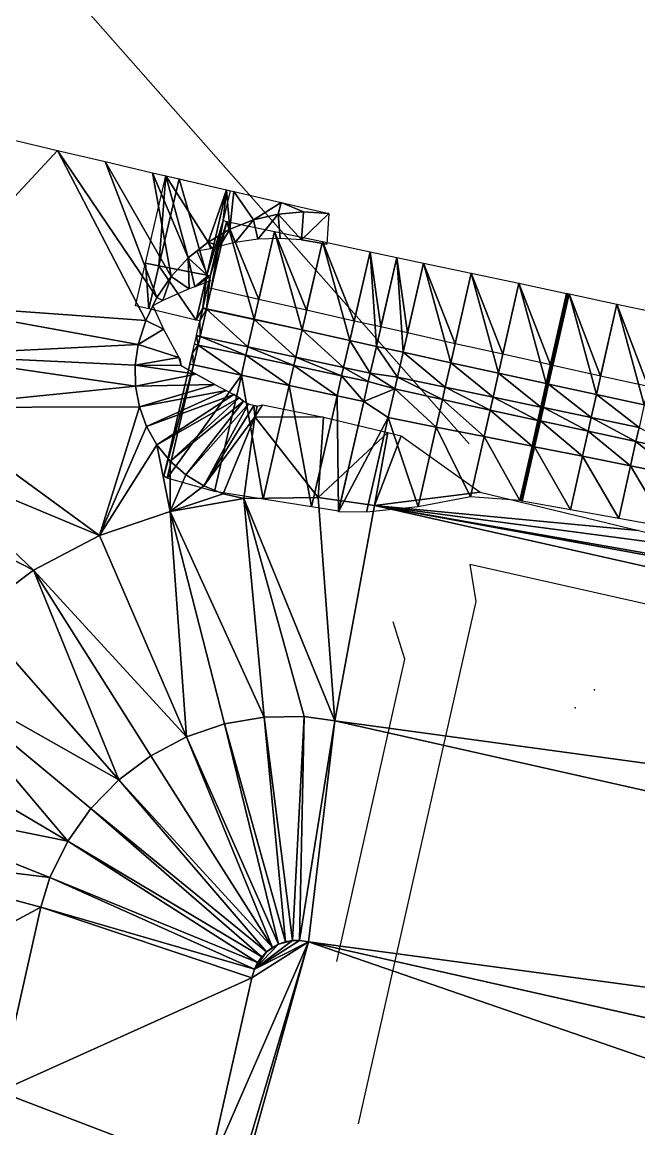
# Model space of a CAD drawing. Header units: metres. Extents: x 1882598 to 1885460, y 3171405 to 3171756.
# Drawn here: x 1884202.01 to 1884214.71, y 3171557.27 to 3171580.07 of the extents above; entities that cross this region are included whole.
import ezdxf

# ---------------------------------------------------------------- set-up
doc = ezdxf.new("R2010")
doc.units = ezdxf.units.M
doc.header["$MEASUREMENT"] = 0
for name, color, linetype, true_color in [('Ass - 07_EP BASS indA - Polyligne fil d_eau', 140, 'Continuous', 0x00bfff), ('TER07_Bassin IA Décaissé - Triangles surfaces projet', 7, 'Continuous', 0x848484), ('Triangles surfaces projet', 7, 'Continuous', 0x848484)]:
    doc.layers.add(name, color=color, linetype=linetype, true_color=true_color)
doc.layers.add('Ass - 29_EP IndA - Polyligne fil d_eau', color=5, linetype='Continuous')

msp = doc.modelspace()

# ---------------------------------------------------------------- linework, layer by layer
for p in [(1884213.797, 3171566.314, 150.413), (1884213.395, 3171565.945, 150.668)]:
    msp.add_point(p)
at = {"layer": 'Ass - 07_EP BASS indA - Polyligne fil d_eau'}
for points in [[(1884258.062, 3171558.362, 149.327), (1884211.232, 3171568.899, 149.09), (1884211.353, 3171568.138, 149.104), (1884208.931, 3171557.375, 149.3)], [(1884208.49, 3171560.722, 148.62), (1884209.891, 3171566.946, 148.588), (1884209.652, 3171567.717, 148.584)]]:
    msp.add_polyline3d(points, dxfattribs=at)
at = {"layer": 'Ass - 29_EP IndA - Polyligne fil d_eau'}
msp.add_polyline3d([(1884211.215, 3171571.384, 148.45), (1884195.152, 3171589.59, 148.321), (1884164.893, 3171597.401, 148.172), (1884148.089, 3171601.948, 148.085), (1884128.085, 3171610.57, 147.976)], dxfattribs=at)
at = {"layer": 'TER07_Bassin IA Décaissé - Triangles surfaces projet', "color": 252, "linetype": 'Continuous', "lineweight": 30, "true_color": 0x848484}
for points in [[(1884201.764, 3171577.656, 150.431), (1884202.741, 3171577.426, 150.432), (1884199.801, 3171574.265, 150.637), (1884201.764, 3171577.656, 150.431)], [(1884202.741, 3171577.426, 150.432), (1884204.556, 3171573.926, 150.695), (1884199.801, 3171574.265, 150.637), (1884202.741, 3171577.426, 150.432)], [(1884204.783, 3171574.396, 150.667), (1884202.741, 3171577.426, 150.432), (1884203.719, 3171577.196, 150.433), (1884204.783, 3171574.396, 150.667)], [(1884204.783, 3171574.396, 150.667), (1884204.556, 3171573.926, 150.695), (1884202.741, 3171577.426, 150.432), (1884204.783, 3171574.396, 150.667)], [(1884203.719, 3171577.196, 150.433), (1884205.078, 3171574.828, 150.638), (1884204.783, 3171574.396, 150.667), (1884203.719, 3171577.196, 150.433)], [(1884204.696, 3171576.967, 150.434), (1884205.078, 3171574.828, 150.638), (1884203.719, 3171577.196, 150.433), (1884204.696, 3171576.967, 150.434)], [(1884204.969, 3171576.904, 150.434), (1884205.432, 3171575.211, 150.61), (1884204.696, 3171576.967, 150.434), (1884204.969, 3171576.904, 150.434)], [(1884205.078, 3171574.828, 150.638), (1884204.696, 3171576.967, 150.434), (1884205.432, 3171575.211, 150.61), (1884205.078, 3171574.828, 150.638)], [(1884205.84, 3171575.538, 150.581), (1884204.969, 3171576.904, 150.434), (1884206.219, 3171576.613, 150.436), (1884205.84, 3171575.538, 150.581)], [(1884205.84, 3171575.538, 150.581), (1884205.432, 3171575.211, 150.61), (1884204.969, 3171576.904, 150.434), (1884205.84, 3171575.538, 150.581)], [(1884206.219, 3171576.613, 150.436), (1884206.291, 3171575.801, 150.553), (1884205.84, 3171575.538, 150.581), (1884206.219, 3171576.613, 150.436)], [(1884206.291, 3171575.801, 150.553), (1884206.219, 3171576.613, 150.436), (1884206.369, 3171576.578, 150.436), (1884206.291, 3171575.801, 150.553)], [(1884206.369, 3171576.578, 150.436), (1884206.776, 3171575.995, 150.524), (1884206.291, 3171575.801, 150.553), (1884206.369, 3171576.578, 150.436)], [(1884206.776, 3171575.995, 150.524), (1884206.369, 3171576.578, 150.436), (1884207.347, 3171576.351, 150.437), (1884206.776, 3171575.995, 150.524)], [(1884206.776, 3171575.995, 150.524), (1884207.347, 3171576.351, 150.437), (1884207.284, 3171576.115, 150.496), (1884206.776, 3171575.995, 150.524)], [(1884207.805, 3171576.159, 150.467), (1884207.284, 3171576.115, 150.496), (1884207.347, 3171576.351, 150.437), (1884207.805, 3171576.159, 150.467)], [(1884208.326, 3171576.126, 150.439), (1884207.805, 3171576.159, 150.467), (1884207.347, 3171576.351, 150.437), (1884208.326, 3171576.126, 150.439)], [(1884206.867, 3171575.595, 150.798), (1884206.776, 3171575.995, 150.524), (1884207.284, 3171576.115, 150.496), (1884206.867, 3171575.595, 150.798)], [(1884206.867, 3171575.595, 150.798), (1884207.284, 3171576.115, 150.496), (1884207.323, 3171575.612, 150.832), (1884206.867, 3171575.595, 150.798)], [(1884207.284, 3171576.115, 150.496), (1884207.805, 3171576.159, 150.467), (1884207.763, 3171575.583, 150.852), (1884207.284, 3171576.115, 150.496)], [(1884207.763, 3171575.583, 150.852), (1884207.323, 3171575.612, 150.832), (1884207.284, 3171576.115, 150.496), (1884207.763, 3171575.583, 150.852)], [(1884208.326, 3171576.126, 150.439), (1884207.763, 3171575.583, 150.852), (1884207.805, 3171576.159, 150.467), (1884208.326, 3171576.126, 150.439)], [(1884207.763, 3171575.583, 150.852), (1884208.326, 3171576.126, 150.439), (1884208.285, 3171575.495, 150.86), (1884207.763, 3171575.583, 150.852)], [(1884206.776, 3171575.995, 150.524), (1884206.397, 3171575.529, 150.747), (1884206.291, 3171575.801, 150.553), (1884206.776, 3171575.995, 150.524)], [(1884206.397, 3171575.529, 150.747), (1884206.776, 3171575.995, 150.524), (1884206.867, 3171575.595, 150.798), (1884206.397, 3171575.529, 150.747)], [(1884205.84, 3171575.538, 150.581), (1884206.291, 3171575.801, 150.553), (1884206.085, 3171575.452, 150.704), (1884205.84, 3171575.538, 150.581)], [(1884206.085, 3171575.452, 150.704), (1884206.291, 3171575.801, 150.553), (1884206.397, 3171575.529, 150.747), (1884206.085, 3171575.452, 150.704)], [(1884205.432, 3171575.211, 150.61), (1884205.84, 3171575.538, 150.581), (1884205.611, 3171575.354, 150.597), (1884205.432, 3171575.211, 150.61)], [(1884205.611, 3171575.354, 150.597), (1884205.84, 3171575.538, 150.581), (1884205.896, 3171575.399, 150.679), (1884205.611, 3171575.354, 150.597)], [(1884205.896, 3171575.399, 150.679), (1884205.84, 3171575.538, 150.581), (1884205.915, 3171575.406, 150.682), (1884205.896, 3171575.399, 150.679)], [(1884206.085, 3171575.452, 150.704), (1884205.915, 3171575.406, 150.682), (1884205.84, 3171575.538, 150.581), (1884206.085, 3171575.452, 150.704)], [(1884207.763, 3171575.583, 150.852), (1884207.763, 3171575.583, 150.852), (1884208.285, 3171575.495, 150.86), (1884207.763, 3171575.583, 150.852)], [(1884205.078, 3171574.828, 150.638), (1884205.432, 3171575.211, 150.61), (1884205.453, 3171574.576, 150.337), (1884205.078, 3171574.828, 150.638)], [(1884205.611, 3171575.354, 150.597), (1884205.834, 3171574.845, 150.247), (1884205.432, 3171575.211, 150.61), (1884205.611, 3171575.354, 150.597)], [(1884205.569, 3171574.617, 150.293), (1884205.432, 3171575.211, 150.61), (1884205.834, 3171574.845, 150.247), (1884205.569, 3171574.617, 150.293)], [(1884205.453, 3171574.576, 150.337), (1884205.432, 3171575.211, 150.61), (1884205.569, 3171574.617, 150.293), (1884205.453, 3171574.576, 150.337)], [(1884205.078, 3171574.828, 150.638), (1884204.909, 3171574.337, 150.574), (1884204.783, 3171574.396, 150.667), (1884205.078, 3171574.828, 150.638)], [(1884204.909, 3171574.337, 150.574), (1884205.078, 3171574.828, 150.638), (1884205.453, 3171574.576, 150.337), (1884204.909, 3171574.337, 150.574)], [(1884205.569, 3171574.617, 150.293), (1884205.834, 3171574.845, 150.247), (1884205.849, 3171574.815, 150.227), (1884205.569, 3171574.617, 150.293)], [(1884205.887, 3171574.738, 150.175), (1884205.569, 3171574.617, 150.293), (1884205.849, 3171574.815, 150.227), (1884205.887, 3171574.738, 150.175)], [(1884204.556, 3171573.926, 150.695), (1884204.783, 3171574.396, 150.667), (1884204.702, 3171574.227, 150.677), (1884204.556, 3171573.926, 150.695)], [(1884204.702, 3171574.227, 150.677), (1884204.783, 3171574.396, 150.667), (1884204.909, 3171574.337, 150.574), (1884204.702, 3171574.227, 150.677)], [(1884204.4, 3171573.428, 150.724), (1884199.801, 3171574.265, 150.637), (1884204.556, 3171573.926, 150.695), (1884204.4, 3171573.428, 150.724)], [(1884199.979, 3171573.206, 150.697), (1884199.801, 3171574.265, 150.637), (1884204.4, 3171573.428, 150.724), (1884199.979, 3171573.206, 150.697)], [(1884204.702, 3171574.227, 150.677), (1884204.922, 3171573.746, 150.967), (1884204.556, 3171573.926, 150.695), (1884204.702, 3171574.227, 150.677)], [(1884204.4, 3171573.428, 150.724), (1884204.556, 3171573.926, 150.695), (1884204.922, 3171573.746, 150.967), (1884204.4, 3171573.428, 150.724)], [(1884204.922, 3171573.746, 150.967), (1884205.241, 3171573.162, 151.312), (1884204.4, 3171573.428, 150.724), (1884204.922, 3171573.746, 150.967)], [(1884199.979, 3171573.206, 150.697), (1884204.4, 3171573.428, 150.724), (1884204.337, 3171573, 150.747), (1884199.979, 3171573.206, 150.697)], [(1884204.337, 3171573, 150.747), (1884204.4, 3171573.428, 150.724), (1884205.241, 3171573.162, 151.312), (1884204.337, 3171573, 150.747)], [(1884204.346, 3171572.568, 150.771), (1884199.979, 3171573.206, 150.697), (1884204.337, 3171573, 150.747), (1884204.346, 3171572.568, 150.771)], [(1884199.992, 3171572.131, 150.758), (1884199.979, 3171573.206, 150.697), (1884204.346, 3171572.568, 150.771), (1884199.992, 3171572.131, 150.758)], [(1884205.289, 3171572.996, 151.368), (1884204.337, 3171573, 150.747), (1884205.241, 3171573.162, 151.312), (1884205.289, 3171572.996, 151.368)], [(1884205.289, 3171572.996, 151.368), (1884205.241, 3171573.162, 151.312), (1884205.257, 3171573.138, 151.325), (1884205.289, 3171572.996, 151.368)], [(1884205.598, 3171572.817, 151.596), (1884204.337, 3171573, 150.747), (1884205.289, 3171572.996, 151.368), (1884205.598, 3171572.817, 151.596)], [(1884204.337, 3171573, 150.747), (1884205.598, 3171572.817, 151.596), (1884204.346, 3171572.568, 150.771), (1884204.337, 3171573, 150.747)], [(1884205.981, 3171572.603, 151.861), (1884204.346, 3171572.568, 150.771), (1884205.598, 3171572.817, 151.596), (1884205.981, 3171572.603, 151.861)], [(1884205.981, 3171572.603, 151.861), (1884205.598, 3171572.817, 151.596), (1884205.598, 3171572.817, 151.596), (1884205.981, 3171572.603, 151.861)], [(1884199.992, 3171572.131, 150.758), (1884204.346, 3171572.568, 150.771), (1884204.426, 3171572.144, 150.794), (1884199.992, 3171572.131, 150.758)], [(1884204.346, 3171572.568, 150.771), (1884205.981, 3171572.603, 151.861), (1884204.426, 3171572.144, 150.794), (1884204.346, 3171572.568, 150.771)], [(1884206.21, 3171572.482, 152.005), (1884204.426, 3171572.144, 150.794), (1884205.981, 3171572.603, 151.861), (1884206.21, 3171572.482, 152.005)], [(1884204.426, 3171572.144, 150.794), (1884206.21, 3171572.482, 152.005), (1884204.575, 3171571.738, 150.818), (1884204.426, 3171572.144, 150.794)], [(1884206.21, 3171572.482, 152.005), (1884206.372, 3171572.401, 152.095), (1884204.575, 3171571.738, 150.818), (1884206.21, 3171572.482, 152.005)], [(1884204.788, 3171571.363, 150.841), (1884204.575, 3171571.738, 150.818), (1884206.372, 3171572.401, 152.095), (1884204.788, 3171571.363, 150.841)], [(1884206.477, 3171572.327, 152.137), (1884204.788, 3171571.363, 150.841), (1884206.372, 3171572.401, 152.095), (1884206.477, 3171572.327, 152.137)], [(1884204.788, 3171571.363, 150.841), (1884206.477, 3171572.327, 152.137), (1884205.061, 3171571.028, 150.865), (1884204.788, 3171571.363, 150.841)], [(1884206.477, 3171572.327, 152.137), (1884206.57, 3171572.259, 152.163), (1884205.061, 3171571.028, 150.865), (1884206.477, 3171572.327, 152.137)], [(1884205.385, 3171570.743, 150.888), (1884205.061, 3171571.028, 150.865), (1884206.57, 3171572.259, 152.163), (1884205.385, 3171570.743, 150.888)], [(1884206.671, 3171572.208, 152.188), (1884205.385, 3171570.743, 150.888), (1884206.57, 3171572.259, 152.163), (1884206.671, 3171572.208, 152.188)], [(1884206.477, 3171572.327, 152.137), (1884206.372, 3171572.401, 152.095), (1884206.433, 3171572.372, 152.124), (1884206.477, 3171572.327, 152.137)], [(1884206.57, 3171572.259, 152.163), (1884206.57, 3171572.259, 152.163), (1884206.477, 3171572.327, 152.137), (1884206.57, 3171572.259, 152.163)], [(1884203.605, 3171569.497, 150.959), (1884199.839, 3171571.068, 150.817), (1884199.992, 3171572.131, 150.758), (1884203.605, 3171569.497, 150.959)], [(1884199.992, 3171572.131, 150.758), (1884204.426, 3171572.144, 150.794), (1884203.605, 3171569.497, 150.959), (1884199.992, 3171572.131, 150.758)], [(1884204.426, 3171572.144, 150.794), (1884204.575, 3171571.738, 150.818), (1884203.605, 3171569.497, 150.959), (1884204.426, 3171572.144, 150.794)], [(1884205.385, 3171570.743, 150.888), (1884206.671, 3171572.208, 152.188), (1884205.752, 3171570.515, 150.912), (1884205.385, 3171570.743, 150.888)], [(1884206.779, 3171572.172, 152.212), (1884205.752, 3171570.515, 150.912), (1884206.671, 3171572.208, 152.188), (1884206.779, 3171572.172, 152.212)], [(1884205.752, 3171570.515, 150.912), (1884206.779, 3171572.172, 152.212), (1884206.802, 3171571.939, 152.08), (1884205.752, 3171570.515, 150.912)], [(1884206.852, 3171572.159, 152.226), (1884206.802, 3171571.939, 152.08), (1884206.779, 3171572.172, 152.212), (1884206.852, 3171572.159, 152.226)], [(1884206.852, 3171572.159, 152.226), (1884206.779, 3171572.172, 152.212), (1884206.779, 3171572.172, 152.212), (1884206.852, 3171572.159, 152.226)], [(1884208.215, 3171571.929, 152.06), (1884206.802, 3171571.939, 152.08), (1884206.959, 3171572.183, 152.241), (1884208.215, 3171571.929, 152.06)], [(1884206.959, 3171572.183, 152.241), (1884206.802, 3171571.939, 152.08), (1884206.852, 3171572.159, 152.226), (1884206.959, 3171572.183, 152.241)], [(1884205.752, 3171570.515, 150.912), (1884206.802, 3171571.939, 152.08), (1884206.152, 3171570.35, 150.935), (1884205.752, 3171570.515, 150.912)], [(1884206.573, 3171570.254, 150.959), (1884206.152, 3171570.35, 150.935), (1884206.802, 3171571.939, 152.08), (1884206.573, 3171570.254, 150.959)], [(1884208.109, 3171570.276, 150.959), (1884206.573, 3171570.254, 150.959), (1884206.802, 3171571.939, 152.08), (1884208.109, 3171570.276, 150.959)], [(1884208.215, 3171571.929, 152.06), (1884208.109, 3171570.276, 150.959), (1884206.802, 3171571.939, 152.08), (1884208.215, 3171571.929, 152.06)], [(1884208.215, 3171571.929, 152.06), (1884206.802, 3171571.939, 152.08), (1884206.802, 3171571.939, 152.08), (1884208.215, 3171571.929, 152.06)], [(1884208.215, 3171571.929, 152.06), (1884208.215, 3171571.929, 152.06), (1884208.109, 3171570.276, 150.959), (1884208.215, 3171571.929, 152.06)], [(1884209.544, 3171571.613, 151.977), (1884208.109, 3171570.276, 150.959), (1884208.215, 3171571.929, 152.06), (1884209.544, 3171571.613, 151.977)], [(1884203.605, 3171569.497, 150.959), (1884204.575, 3171571.738, 150.818), (1884204.788, 3171571.363, 150.841), (1884203.605, 3171569.497, 150.959)], [(1884208.109, 3171570.276, 150.959), (1884209.544, 3171571.613, 151.977), (1884209.268, 3171570.11, 150.959), (1884208.109, 3171570.276, 150.959)], [(1884209.813, 3171571.544, 151.972), (1884209.268, 3171570.11, 150.959), (1884209.544, 3171571.613, 151.977), (1884209.813, 3171571.544, 151.972)], [(1884203.605, 3171569.497, 150.959), (1884204.788, 3171571.363, 150.841), (1884205.059, 3171569.992, 150.959), (1884203.605, 3171569.497, 150.959)], [(1884204.788, 3171571.363, 150.841), (1884205.061, 3171571.028, 150.865), (1884205.059, 3171569.992, 150.959), (1884204.788, 3171571.363, 150.841)], [(1884211.445, 3171570.39, 151.46), (1884209.268, 3171570.11, 150.959), (1884209.813, 3171571.544, 151.972), (1884211.445, 3171570.39, 151.46)], [(1884199.839, 3171571.068, 150.817), (1884202.247, 3171568.78, 150.959), (1884199.628, 3171570.12, 150.869), (1884199.839, 3171571.068, 150.817)], [(1884203.605, 3171569.497, 150.959), (1884202.247, 3171568.78, 150.959), (1884199.839, 3171571.068, 150.817), (1884203.605, 3171569.497, 150.959)], [(1884205.061, 3171571.028, 150.865), (1884205.385, 3171570.743, 150.888), (1884205.059, 3171569.992, 150.959), (1884205.061, 3171571.028, 150.865)], [(1884205.752, 3171570.515, 150.912), (1884205.059, 3171569.992, 150.959), (1884205.385, 3171570.743, 150.888), (1884205.752, 3171570.515, 150.912)], [(1884205.752, 3171570.515, 150.912), (1884206.152, 3171570.35, 150.935), (1884205.059, 3171569.992, 150.959), (1884205.752, 3171570.515, 150.912)], [(1884205.059, 3171569.992, 150.959), (1884206.152, 3171570.35, 150.935), (1884206.573, 3171570.254, 150.959), (1884205.059, 3171569.992, 150.959)], [(1884205.059, 3171569.992, 150.959), (1884206.573, 3171570.254, 150.959), (1884206.992, 3171565.754, 150.879), (1884205.059, 3171569.992, 150.959)], [(1884208.451, 3171565.675, 150.879), (1884206.573, 3171570.254, 150.959), (1884208.109, 3171570.276, 150.959), (1884208.451, 3171565.675, 150.879)], [(1884206.573, 3171570.254, 150.959), (1884208.451, 3171565.675, 150.879), (1884207.818, 3171565.766, 150.879), (1884206.573, 3171570.254, 150.959)], [(1884206.992, 3171565.754, 150.879), (1884206.573, 3171570.254, 150.959), (1884207.818, 3171565.766, 150.879), (1884206.992, 3171565.754, 150.879)], [(1884209.268, 3171570.11, 150.959), (1884208.451, 3171565.675, 150.879), (1884208.109, 3171570.276, 150.959), (1884209.268, 3171570.11, 150.959)], [(1884214.705, 3171569.598, 151.422), (1884209.268, 3171570.11, 150.959), (1884211.445, 3171570.39, 151.46), (1884214.705, 3171569.598, 151.422)], [(1884199.628, 3171570.12, 150.869), (1884202.247, 3171568.78, 150.959), (1884201.017, 3171567.859, 150.959), (1884199.628, 3171570.12, 150.869)], [(1884205.395, 3171565.346, 150.879), (1884203.605, 3171569.497, 150.959), (1884205.059, 3171569.992, 150.959), (1884205.395, 3171565.346, 150.879)], [(1884205.395, 3171565.346, 150.879), (1884205.059, 3171569.992, 150.959), (1884206.177, 3171565.613, 150.879), (1884205.395, 3171565.346, 150.879)], [(1884206.177, 3171565.613, 150.879), (1884205.059, 3171569.992, 150.959), (1884206.992, 3171565.754, 150.879), (1884206.177, 3171565.613, 150.879)], [(1884208.451, 3171565.675, 150.879), (1884209.268, 3171570.11, 150.959), (1884260.655, 3171558.547, 150.959), (1884208.451, 3171565.675, 150.879)], [(1884260.655, 3171558.547, 150.959), (1884209.268, 3171570.11, 150.959), (1884226.026, 3171567.05, 151.421), (1884260.655, 3171558.547, 150.959)], [(1884226.026, 3171567.05, 151.421), (1884209.268, 3171570.11, 150.959), (1884222.591, 3171567.77, 151.387), (1884226.026, 3171567.05, 151.421)], [(1884222.591, 3171567.77, 151.387), (1884209.268, 3171570.11, 150.959), (1884216.636, 3171569.14, 151.406), (1884222.591, 3171567.77, 151.387)], [(1884216.636, 3171569.14, 151.406), (1884209.268, 3171570.11, 150.959), (1884214.705, 3171569.598, 151.422), (1884216.636, 3171569.14, 151.406)], [(1884202.247, 3171568.78, 150.959), (1884203.605, 3171569.497, 150.959), (1884205.395, 3171565.346, 150.879), (1884202.247, 3171568.78, 150.959)], [(1884204.002, 3171564.465, 150.879), (1884201.017, 3171567.859, 150.959), (1884202.247, 3171568.78, 150.959), (1884204.002, 3171564.465, 150.879)], [(1884204.002, 3171564.465, 150.879), (1884202.247, 3171568.78, 150.959), (1884204.663, 3171564.96, 150.879), (1884204.002, 3171564.465, 150.879)], [(1884204.663, 3171564.96, 150.879), (1884202.247, 3171568.78, 150.959), (1884205.395, 3171565.346, 150.879), (1884204.663, 3171564.96, 150.879)], [(1884199.947, 3171566.758, 150.959), (1884201.017, 3171567.859, 150.959), (1884204.002, 3171564.465, 150.879), (1884199.947, 3171566.758, 150.959)], [(1884202.949, 3171563.196, 150.879), (1884199.062, 3171565.502, 150.959), (1884199.947, 3171566.758, 150.959), (1884202.949, 3171563.196, 150.879)], [(1884202.949, 3171563.196, 150.879), (1884199.947, 3171566.758, 150.959), (1884203.425, 3171563.872, 150.879), (1884202.949, 3171563.196, 150.879)], [(1884203.425, 3171563.872, 150.879), (1884199.947, 3171566.758, 150.959), (1884204.002, 3171564.465, 150.879), (1884203.425, 3171563.872, 150.879)], [(1884207.431, 3171561.125, 148.6), (1884206.177, 3171565.613, 150.879), (1884206.992, 3171565.754, 150.879), (1884207.431, 3171561.125, 148.6)], [(1884207.575, 3171561.15, 148.6), (1884206.992, 3171565.754, 150.879), (1884207.818, 3171565.766, 150.879), (1884207.575, 3171561.15, 148.6)], [(1884207.575, 3171561.15, 148.6), (1884207.431, 3171561.125, 148.6), (1884206.992, 3171565.754, 150.879), (1884207.575, 3171561.15, 148.6)], [(1884207.722, 3171561.152, 148.6), (1884207.575, 3171561.15, 148.6), (1884207.818, 3171565.766, 150.879), (1884207.722, 3171561.152, 148.6)], [(1884207.818, 3171565.766, 150.879), (1884208.451, 3171565.675, 150.879), (1884207.722, 3171561.152, 148.6), (1884207.818, 3171565.766, 150.879)], [(1884207.722, 3171561.152, 148.6), (1884208.451, 3171565.675, 150.879), (1884207.908, 3171561.125, 148.6), (1884207.722, 3171561.152, 148.6)], [(1884259.646, 3171554.156, 150.879), (1884207.908, 3171561.125, 148.6), (1884208.451, 3171565.675, 150.879), (1884259.646, 3171554.156, 150.879)], [(1884259.646, 3171554.156, 150.879), (1884208.451, 3171565.675, 150.879), (1884260.655, 3171558.547, 150.959), (1884259.646, 3171554.156, 150.879)], [(1884198.384, 3171564.124, 150.959), (1884199.062, 3171565.502, 150.959), (1884202.949, 3171563.196, 150.879), (1884198.384, 3171564.124, 150.959)], [(1884207.292, 3171561.077, 148.6), (1884205.395, 3171565.346, 150.879), (1884206.177, 3171565.613, 150.879), (1884207.292, 3171561.077, 148.6)], [(1884206.177, 3171565.613, 150.879), (1884207.431, 3171561.125, 148.6), (1884207.292, 3171561.077, 148.6), (1884206.177, 3171565.613, 150.879)], [(1884207.163, 3171561.009, 148.6), (1884204.663, 3171564.96, 150.879), (1884205.395, 3171565.346, 150.879), (1884207.163, 3171561.009, 148.6)], [(1884207.292, 3171561.077, 148.6), (1884207.163, 3171561.009, 148.6), (1884205.395, 3171565.346, 150.879), (1884207.292, 3171561.077, 148.6)], [(1884207.163, 3171561.009, 148.6), (1884204.002, 3171564.465, 150.879), (1884204.663, 3171564.96, 150.879), (1884207.163, 3171561.009, 148.6)], [(1884207.046, 3171560.921, 148.6), (1884203.425, 3171563.872, 150.879), (1884204.002, 3171564.465, 150.879), (1884207.046, 3171560.921, 148.6)], [(1884207.046, 3171560.921, 148.6), (1884204.002, 3171564.465, 150.879), (1884207.163, 3171561.009, 148.6), (1884207.046, 3171560.921, 148.6)], [(1884198.038, 3171563.005, 150.959), (1884198.384, 3171564.124, 150.959), (1884202.584, 3171562.454, 150.879), (1884198.038, 3171563.005, 150.959)], [(1884202.584, 3171562.454, 150.879), (1884198.384, 3171564.124, 150.959), (1884202.949, 3171563.196, 150.879), (1884202.584, 3171562.454, 150.879)], [(1884203.425, 3171563.872, 150.879), (1884206.944, 3171560.816, 148.6), (1884202.949, 3171563.196, 150.879), (1884203.425, 3171563.872, 150.879)], [(1884207.046, 3171560.921, 148.6), (1884206.944, 3171560.816, 148.6), (1884203.425, 3171563.872, 150.879), (1884207.046, 3171560.921, 148.6)], [(1884206.86, 3171560.697, 148.6), (1884202.584, 3171562.454, 150.879), (1884202.949, 3171563.196, 150.879), (1884206.86, 3171560.697, 148.6)], [(1884206.944, 3171560.816, 148.6), (1884206.86, 3171560.697, 148.6), (1884202.949, 3171563.196, 150.879), (1884206.944, 3171560.816, 148.6)], [(1884198.038, 3171563.005, 150.959), (1884202.395, 3171561.843, 150.879), (1884197.14, 3171559.015, 150.959), (1884198.038, 3171563.005, 150.959)], [(1884202.395, 3171561.843, 150.879), (1884198.038, 3171563.005, 150.959), (1884202.584, 3171562.454, 150.879), (1884202.395, 3171561.843, 150.879)], [(1884206.795, 3171560.565, 148.6), (1884202.395, 3171561.843, 150.879), (1884202.584, 3171562.454, 150.879), (1884206.795, 3171560.565, 148.6)], [(1884206.86, 3171560.697, 148.6), (1884206.795, 3171560.565, 148.6), (1884202.584, 3171562.454, 150.879), (1884206.86, 3171560.697, 148.6)], [(1884197.14, 3171559.015, 150.959), (1884202.395, 3171561.843, 150.879), (1884201.541, 3171558.045, 150.879), (1884197.14, 3171559.015, 150.959)], [(1884201.541, 3171558.045, 150.879), (1884202.395, 3171561.843, 150.879), (1884206.739, 3171560.386, 148.6), (1884201.541, 3171558.045, 150.879)], [(1884206.739, 3171560.386, 148.6), (1884202.395, 3171561.843, 150.879), (1884206.795, 3171560.565, 148.6), (1884206.739, 3171560.386, 148.6)], [(1884205.841, 3171556.393, 148.6), (1884207.908, 3171561.125, 148.6), (1884206.264, 3171555.601, 148.6), (1884205.841, 3171556.393, 148.6)], [(1884207.908, 3171561.125, 148.6), (1884205.841, 3171556.393, 148.6), (1884206.739, 3171560.386, 148.6), (1884207.908, 3171561.125, 148.6)], [(1884206.264, 3171555.601, 148.6), (1884207.908, 3171561.125, 148.6), (1884206.361, 3171555.571, 148.6), (1884206.264, 3171555.601, 148.6)], [(1884257.057, 3171544.164, 148.6), (1884206.361, 3171555.571, 148.6), (1884207.908, 3171561.125, 148.6), (1884257.057, 3171544.164, 148.6)], [(1884206.795, 3171560.565, 148.6), (1884207.908, 3171561.125, 148.6), (1884206.739, 3171560.386, 148.6), (1884206.795, 3171560.565, 148.6)], [(1884207.722, 3171561.152, 148.6), (1884207.908, 3171561.125, 148.6), (1884206.795, 3171560.565, 148.6), (1884207.722, 3171561.152, 148.6)], [(1884207.575, 3171561.15, 148.6), (1884207.722, 3171561.152, 148.6), (1884206.795, 3171560.565, 148.6), (1884207.575, 3171561.15, 148.6)], [(1884207.575, 3171561.15, 148.6), (1884206.795, 3171560.565, 148.6), (1884207.292, 3171561.077, 148.6), (1884207.575, 3171561.15, 148.6)], [(1884207.292, 3171561.077, 148.6), (1884206.795, 3171560.565, 148.6), (1884207.046, 3171560.921, 148.6), (1884207.292, 3171561.077, 148.6)], [(1884207.292, 3171561.077, 148.6), (1884207.046, 3171560.921, 148.6), (1884207.163, 3171561.009, 148.6), (1884207.292, 3171561.077, 148.6)], [(1884207.575, 3171561.15, 148.6), (1884207.292, 3171561.077, 148.6), (1884207.431, 3171561.125, 148.6), (1884207.575, 3171561.15, 148.6)], [(1884207.908, 3171561.125, 148.6), (1884258.321, 3171549.782, 148.6), (1884258.418, 3171549.752, 148.6), (1884207.908, 3171561.125, 148.6)], [(1884257.057, 3171544.164, 148.6), (1884207.908, 3171561.125, 148.6), (1884258.418, 3171549.752, 148.6), (1884257.057, 3171544.164, 148.6)], [(1884258.321, 3171549.782, 148.6), (1884207.908, 3171561.125, 148.6), (1884259.646, 3171554.156, 150.879), (1884258.321, 3171549.782, 148.6)], [(1884206.86, 3171560.697, 148.6), (1884207.046, 3171560.921, 148.6), (1884206.795, 3171560.565, 148.6), (1884206.86, 3171560.697, 148.6)], [(1884207.046, 3171560.921, 148.6), (1884206.86, 3171560.697, 148.6), (1884206.944, 3171560.816, 148.6), (1884207.046, 3171560.921, 148.6)], [(1884205.841, 3171556.393, 148.6), (1884201.541, 3171558.045, 150.879), (1884206.739, 3171560.386, 148.6), (1884205.841, 3171556.393, 148.6)], [(1884201.541, 3171558.045, 150.879), (1884205.841, 3171556.393, 148.6), (1884201.415, 3171557.172, 150.859), (1884201.541, 3171558.045, 150.879)]]:
    msp.add_3dface(points, dxfattribs=at)
at = {"layer": 'Triangles surfaces projet'}
for points in [[(1884204.823, 3171575.047, 150.032), (1884204.548, 3171575.101, 150.027), (1884204.969, 3171576.904, 150.655), (1884204.823, 3171575.047, 150.032)], [(1884205.242, 3171576.84, 150.655), (1884204.823, 3171575.047, 150.032), (1884204.969, 3171576.904, 150.655), (1884205.242, 3171576.84, 150.655)], [(1884204.823, 3171575.047, 150.032), (1884205.242, 3171576.84, 150.655), (1884205.811, 3171574.853, 150.049), (1884204.823, 3171575.047, 150.032)], [(1884206.219, 3171576.613, 150.657), (1884205.811, 3171574.853, 150.049), (1884205.242, 3171576.84, 150.655), (1884206.219, 3171576.613, 150.657)], [(1884205.811, 3171574.853, 150.049), (1884206.219, 3171576.613, 150.657), (1884206.151, 3171575.98, 150.116), (1884205.811, 3171574.853, 150.049)], [(1884206.151, 3171575.98, 150.116), (1884206.219, 3171576.613, 150.657), (1884206.294, 3171576.595, 150.657), (1884206.151, 3171575.98, 150.116)], [(1884205.809, 3171574.166, 150.07), (1884206.227, 3171575.964, 150.116), (1884206.792, 3171573.947, 150.072), (1884205.809, 3171574.166, 150.07)], [(1884205.809, 3171574.166, 150.07), (1884205.886, 3171574.838, 150.05), (1884206.227, 3171575.964, 150.116), (1884205.809, 3171574.166, 150.07)], [(1884205.886, 3171574.838, 150.05), (1884205.811, 3171574.853, 150.049), (1884206.151, 3171575.98, 150.116), (1884205.886, 3171574.838, 150.05)], [(1884205.83, 3171574.597, 150.43), (1884206.151, 3171575.98, 150.466), (1884205.906, 3171574.58, 150.431), (1884205.83, 3171574.597, 150.43)], [(1884205.886, 3171574.838, 150.05), (1884206.151, 3171575.98, 150.116), (1884206.227, 3171575.964, 150.116), (1884205.886, 3171574.838, 150.05)], [(1884205.906, 3171574.58, 150.431), (1884206.151, 3171575.98, 150.466), (1884206.227, 3171575.964, 150.466), (1884205.906, 3171574.58, 150.431)], [(1884206.886, 3171574.357, 150.432), (1884205.906, 3171574.58, 150.431), (1884206.227, 3171575.964, 150.466), (1884206.886, 3171574.357, 150.432)], [(1884206.792, 3171573.947, 150.072), (1884206.227, 3171575.964, 150.116), (1884207.21, 3171575.755, 150.118), (1884206.792, 3171573.947, 150.072)], [(1884207.21, 3171575.755, 150.468), (1884206.886, 3171574.357, 150.432), (1884206.227, 3171575.964, 150.466), (1884207.21, 3171575.755, 150.468)], [(1884207.21, 3171575.755, 150.118), (1884207.774, 3171573.729, 150.073), (1884206.792, 3171573.947, 150.072), (1884207.21, 3171575.755, 150.118)], [(1884207.867, 3171574.134, 150.434), (1884206.886, 3171574.357, 150.432), (1884207.21, 3171575.755, 150.468), (1884207.867, 3171574.134, 150.434)], [(1884207.21, 3171575.755, 150.118), (1884208.193, 3171575.547, 150.12), (1884207.774, 3171573.729, 150.073), (1884207.21, 3171575.755, 150.118)], [(1884208.193, 3171575.547, 150.47), (1884207.867, 3171574.134, 150.434), (1884207.21, 3171575.755, 150.468), (1884208.193, 3171575.547, 150.47)], [(1884207.774, 3171573.729, 150.073), (1884208.193, 3171575.547, 150.12), (1884208.756, 3171573.511, 150.075), (1884207.774, 3171573.729, 150.073)], [(1884208.848, 3171573.912, 150.436), (1884207.867, 3171574.134, 150.434), (1884208.193, 3171575.547, 150.47), (1884208.848, 3171573.912, 150.436)], [(1884209.175, 3171575.339, 150.122), (1884208.756, 3171573.511, 150.075), (1884208.193, 3171575.547, 150.12), (1884209.175, 3171575.339, 150.122)], [(1884209.175, 3171575.339, 150.472), (1884208.848, 3171573.912, 150.436), (1884208.193, 3171575.547, 150.47), (1884209.175, 3171575.339, 150.472)], [(1884209.175, 3171575.339, 150.122), (1884209.305, 3171573.39, 150.076), (1884208.756, 3171573.511, 150.075), (1884209.175, 3171575.339, 150.122)], [(1884209.397, 3171573.789, 150.437), (1884208.848, 3171573.912, 150.436), (1884209.175, 3171575.339, 150.472), (1884209.397, 3171573.789, 150.437)], [(1884209.725, 3171575.222, 150.123), (1884209.305, 3171573.39, 150.076), (1884209.175, 3171575.339, 150.122), (1884209.725, 3171575.222, 150.123)], [(1884209.725, 3171575.222, 150.473), (1884209.397, 3171573.789, 150.437), (1884209.175, 3171575.339, 150.472), (1884209.725, 3171575.222, 150.473)], [(1884209.725, 3171575.222, 150.123), (1884209.854, 3171573.269, 150.078), (1884209.305, 3171573.39, 150.076), (1884209.725, 3171575.222, 150.123)], [(1884209.945, 3171573.666, 150.438), (1884209.397, 3171573.789, 150.437), (1884209.725, 3171575.222, 150.473), (1884209.945, 3171573.666, 150.438)], [(1884209.725, 3171575.222, 150.123), (1884210.274, 3171575.106, 150.125), (1884209.854, 3171573.269, 150.078), (1884209.725, 3171575.222, 150.123)], [(1884210.274, 3171575.106, 150.475), (1884209.945, 3171573.666, 150.438), (1884209.725, 3171575.222, 150.473), (1884210.274, 3171575.106, 150.475)], [(1884204.548, 3171575.101, 150.027), (1884204.617, 3171574.16, 150.545), (1884204.343, 3171574.223, 150.545), (1884204.548, 3171575.101, 150.027)], [(1884204.617, 3171574.16, 150.545), (1884204.548, 3171575.101, 150.027), (1884204.823, 3171575.047, 150.032), (1884204.617, 3171574.16, 150.545)], [(1884204.823, 3171575.047, 150.032), (1884205.597, 3171573.932, 150.547), (1884204.617, 3171574.16, 150.545), (1884204.823, 3171575.047, 150.032)], [(1884205.597, 3171573.932, 150.547), (1884204.823, 3171575.047, 150.032), (1884205.811, 3171574.853, 150.049), (1884205.597, 3171573.932, 150.547)], [(1884210.837, 3171573.052, 150.08), (1884209.854, 3171573.269, 150.078), (1884210.274, 3171575.106, 150.125), (1884210.837, 3171573.052, 150.08)], [(1884210.926, 3171573.445, 150.44), (1884209.945, 3171573.666, 150.438), (1884210.274, 3171575.106, 150.475), (1884210.926, 3171573.445, 150.44)], [(1884210.837, 3171573.052, 150.08), (1884210.274, 3171575.106, 150.125), (1884211.257, 3171574.897, 150.127), (1884210.837, 3171573.052, 150.08)], [(1884211.257, 3171574.897, 150.477), (1884210.926, 3171573.445, 150.44), (1884210.274, 3171575.106, 150.475), (1884211.257, 3171574.897, 150.477)], [(1884205.597, 3171573.932, 150.547), (1884205.811, 3171574.853, 150.049), (1884205.734, 3171574.182, 150.07), (1884205.597, 3171573.932, 150.547)], [(1884205.811, 3171574.853, 150.049), (1884205.886, 3171574.838, 150.05), (1884205.734, 3171574.182, 150.07), (1884205.811, 3171574.853, 150.049)], [(1884205.886, 3171574.838, 150.05), (1884205.809, 3171574.166, 150.07), (1884205.734, 3171574.182, 150.07), (1884205.886, 3171574.838, 150.05)], [(1884210.837, 3171573.052, 150.08), (1884211.257, 3171574.897, 150.127), (1884211.82, 3171572.837, 150.082), (1884210.837, 3171573.052, 150.08)], [(1884211.908, 3171573.226, 150.442), (1884210.926, 3171573.445, 150.44), (1884211.257, 3171574.897, 150.477), (1884211.908, 3171573.226, 150.442)], [(1884212.24, 3171574.689, 150.13), (1884211.82, 3171572.837, 150.082), (1884211.257, 3171574.897, 150.127), (1884212.24, 3171574.689, 150.13)], [(1884212.24, 3171574.689, 150.48), (1884211.908, 3171573.226, 150.442), (1884211.257, 3171574.897, 150.477), (1884212.24, 3171574.689, 150.48)], [(1884212.24, 3171574.689, 150.13), (1884212.803, 3171572.622, 150.085), (1884211.82, 3171572.837, 150.082), (1884212.24, 3171574.689, 150.13)], [(1884212.89, 3171573.008, 150.445), (1884211.908, 3171573.226, 150.442), (1884212.24, 3171574.689, 150.48), (1884212.89, 3171573.008, 150.445)], [(1884213.222, 3171574.481, 150.132), (1884212.803, 3171572.622, 150.085), (1884212.24, 3171574.689, 150.13), (1884213.222, 3171574.481, 150.132)], [(1884213.222, 3171574.481, 150.482), (1884212.89, 3171573.008, 150.445), (1884212.24, 3171574.689, 150.48), (1884213.222, 3171574.481, 150.482)], [(1884212.827, 3171572.617, 150.085), (1884212.803, 3171572.622, 150.085), (1884213.222, 3171574.481, 150.132), (1884212.827, 3171572.617, 150.085)], [(1884213.222, 3171574.481, 150.132), (1884213.247, 3171574.476, 150.132), (1884212.827, 3171572.617, 150.085), (1884213.222, 3171574.481, 150.132)], [(1884212.852, 3171572.611, 150.085), (1884212.827, 3171572.617, 150.085), (1884213.247, 3171574.476, 150.132), (1884212.852, 3171572.611, 150.085)], [(1884213.272, 3171574.47, 150.132), (1884212.852, 3171572.611, 150.085), (1884213.247, 3171574.476, 150.132), (1884213.272, 3171574.47, 150.132)], [(1884213.272, 3171574.47, 150.132), (1884213.835, 3171572.397, 150.087), (1884212.852, 3171572.611, 150.085), (1884213.272, 3171574.47, 150.132)], [(1884212.914, 3171573.002, 150.445), (1884212.89, 3171573.008, 150.445), (1884213.222, 3171574.481, 150.482), (1884212.914, 3171573.002, 150.445)], [(1884213.247, 3171574.476, 150.482), (1884212.914, 3171573.002, 150.445), (1884213.222, 3171574.481, 150.482), (1884213.247, 3171574.476, 150.482)], [(1884212.939, 3171572.997, 150.445), (1884212.914, 3171573.002, 150.445), (1884213.247, 3171574.476, 150.482), (1884212.939, 3171572.997, 150.445)], [(1884213.272, 3171574.47, 150.482), (1884212.939, 3171572.997, 150.445), (1884213.247, 3171574.476, 150.482), (1884213.272, 3171574.47, 150.482)], [(1884213.921, 3171572.779, 150.447), (1884212.939, 3171572.997, 150.445), (1884213.272, 3171574.47, 150.482), (1884213.921, 3171572.779, 150.447)], [(1884213.272, 3171574.47, 150.132), (1884214.254, 3171574.262, 150.135), (1884213.835, 3171572.397, 150.087), (1884213.272, 3171574.47, 150.132)], [(1884214.254, 3171574.262, 150.485), (1884213.921, 3171572.779, 150.447), (1884213.272, 3171574.47, 150.482), (1884214.254, 3171574.262, 150.485)], [(1884205.732, 3171574.171, 150.06), (1884205.597, 3171573.932, 150.547), (1884205.734, 3171574.182, 150.07), (1884205.732, 3171574.171, 150.06)], [(1884205.672, 3171573.914, 150.547), (1884205.597, 3171573.932, 150.547), (1884205.732, 3171574.171, 150.06), (1884205.672, 3171573.914, 150.547)], [(1884205.732, 3171574.171, 150.06), (1884205.807, 3171574.154, 150.06), (1884205.672, 3171573.914, 150.547), (1884205.732, 3171574.171, 150.06)], [(1884205.676, 3171573.592, 150.06), (1884205.672, 3171573.914, 150.547), (1884205.807, 3171574.154, 150.06), (1884205.676, 3171573.592, 150.06)], [(1884205.676, 3171573.592, 150.06), (1884205.807, 3171574.154, 150.06), (1884206.66, 3171573.379, 150.068), (1884205.676, 3171573.592, 150.06)], [(1884205.732, 3171574.171, 150.06), (1884205.734, 3171574.182, 150.07), (1884205.807, 3171574.154, 150.06), (1884205.732, 3171574.171, 150.06)], [(1884205.734, 3171574.182, 150.07), (1884205.809, 3171574.166, 150.07), (1884205.807, 3171574.154, 150.06), (1884205.734, 3171574.182, 150.07)], [(1884206.791, 3171573.943, 150.068), (1884205.807, 3171574.154, 150.06), (1884205.809, 3171574.166, 150.07), (1884206.791, 3171573.943, 150.068)], [(1884206.791, 3171573.943, 150.068), (1884206.66, 3171573.379, 150.068), (1884205.807, 3171574.154, 150.06), (1884206.791, 3171573.943, 150.068)], [(1884205.809, 3171574.166, 150.07), (1884206.792, 3171573.947, 150.072), (1884206.791, 3171573.943, 150.068), (1884205.809, 3171574.166, 150.07)], [(1884213.835, 3171572.397, 150.087), (1884214.254, 3171574.262, 150.135), (1884214.818, 3171572.184, 150.09), (1884213.835, 3171572.397, 150.087)], [(1884214.903, 3171572.562, 150.45), (1884213.921, 3171572.779, 150.447), (1884214.254, 3171574.262, 150.485), (1884214.903, 3171572.562, 150.45)], [(1884215.237, 3171574.054, 150.138), (1884214.818, 3171572.184, 150.09), (1884214.254, 3171574.262, 150.135), (1884215.237, 3171574.054, 150.138)], [(1884215.237, 3171574.054, 150.488), (1884214.903, 3171572.562, 150.45), (1884214.254, 3171574.262, 150.485), (1884215.237, 3171574.054, 150.488)], [(1884205.676, 3171573.592, 150.06), (1884205.604, 3171573.623, 150.688), (1884205.672, 3171573.914, 150.547), (1884205.676, 3171573.592, 150.06)], [(1884206.791, 3171573.943, 150.068), (1884207.645, 3171573.168, 150.076), (1884206.66, 3171573.379, 150.068), (1884206.791, 3171573.943, 150.068)], [(1884206.792, 3171573.947, 150.072), (1884207.774, 3171573.729, 150.073), (1884206.791, 3171573.943, 150.068), (1884206.792, 3171573.947, 150.072)], [(1884207.774, 3171573.729, 150.073), (1884207.645, 3171573.168, 150.076), (1884206.791, 3171573.943, 150.068), (1884207.774, 3171573.729, 150.073)], [(1884205.601, 3171573.609, 150.694), (1884205.636, 3171573.418, 150.238), (1884205.561, 3171573.435, 150.778), (1884205.601, 3171573.609, 150.694)], [(1884205.604, 3171573.623, 150.688), (1884205.676, 3171573.592, 150.06), (1884205.601, 3171573.609, 150.694), (1884205.604, 3171573.623, 150.688)], [(1884205.636, 3171573.418, 150.238), (1884205.601, 3171573.609, 150.694), (1884205.676, 3171573.592, 150.06), (1884205.636, 3171573.418, 150.238)], [(1884207.645, 3171573.168, 150.076), (1884207.774, 3171573.729, 150.073), (1884208.629, 3171572.956, 150.084), (1884207.645, 3171573.168, 150.076)], [(1884208.629, 3171572.956, 150.084), (1884207.774, 3171573.729, 150.073), (1884208.756, 3171573.511, 150.075), (1884208.629, 3171572.956, 150.084)], [(1884205.636, 3171573.418, 150.238), (1884205.52, 3171573.259, 150.863), (1884205.561, 3171573.435, 150.778), (1884205.636, 3171573.418, 150.238)], [(1884205.636, 3171573.418, 150.238), (1884205.541, 3171573.007, 150.519), (1884205.52, 3171573.259, 150.863), (1884205.636, 3171573.418, 150.238)], [(1884206.525, 3171572.795, 150.526), (1884205.541, 3171573.007, 150.519), (1884205.636, 3171573.418, 150.238), (1884206.525, 3171572.795, 150.526)], [(1884205.676, 3171573.592, 150.06), (1884206.62, 3171573.206, 150.246), (1884205.636, 3171573.418, 150.238), (1884205.676, 3171573.592, 150.06)], [(1884206.525, 3171572.795, 150.526), (1884205.636, 3171573.418, 150.238), (1884206.62, 3171573.206, 150.246), (1884206.525, 3171572.795, 150.526)], [(1884205.676, 3171573.592, 150.06), (1884206.66, 3171573.379, 150.068), (1884206.62, 3171573.206, 150.246), (1884205.676, 3171573.592, 150.06)], [(1884206.62, 3171573.206, 150.246), (1884206.66, 3171573.379, 150.068), (1884207.605, 3171572.994, 150.254), (1884206.62, 3171573.206, 150.246)], [(1884207.605, 3171572.994, 150.254), (1884206.66, 3171573.379, 150.068), (1884207.645, 3171573.168, 150.076), (1884207.605, 3171572.994, 150.254)], [(1884208.756, 3171573.511, 150.075), (1884209.179, 3171572.838, 150.088), (1884208.629, 3171572.956, 150.084), (1884208.756, 3171573.511, 150.075)], [(1884209.179, 3171572.838, 150.088), (1884208.756, 3171573.511, 150.075), (1884209.305, 3171573.39, 150.076), (1884209.179, 3171572.838, 150.088)], [(1884209.737, 3171572.755, 150.064), (1884209.179, 3171572.838, 150.088), (1884209.305, 3171573.39, 150.076), (1884209.737, 3171572.755, 150.064)], [(1884209.737, 3171572.755, 150.064), (1884209.305, 3171573.39, 150.076), (1884209.854, 3171573.269, 150.078), (1884209.737, 3171572.755, 150.064)], [(1884204.93, 3171570.718, 152.093), (1884205.52, 3171573.259, 150.863), (1884205.465, 3171573.024, 150.519), (1884204.93, 3171570.718, 152.093)], [(1884205.465, 3171573.024, 150.519), (1884205.52, 3171573.259, 150.863), (1884205.541, 3171573.007, 150.519), (1884205.465, 3171573.024, 150.519)], [(1884206.62, 3171573.206, 150.246), (1884207.51, 3171572.583, 150.534), (1884206.525, 3171572.795, 150.526), (1884206.62, 3171573.206, 150.246)], [(1884207.605, 3171572.994, 150.254), (1884207.51, 3171572.583, 150.534), (1884206.62, 3171573.206, 150.246), (1884207.605, 3171572.994, 150.254)], [(1884207.605, 3171572.994, 150.254), (1884207.645, 3171573.168, 150.076), (1884208.589, 3171572.783, 150.262), (1884207.605, 3171572.994, 150.254)], [(1884207.645, 3171573.168, 150.076), (1884208.629, 3171572.956, 150.084), (1884208.589, 3171572.783, 150.262), (1884207.645, 3171573.168, 150.076)], [(1884210.723, 3171572.549, 150.067), (1884209.737, 3171572.755, 150.064), (1884209.854, 3171573.269, 150.078), (1884210.723, 3171572.549, 150.067)], [(1884210.837, 3171573.052, 150.08), (1884210.723, 3171572.549, 150.067), (1884209.854, 3171573.269, 150.078), (1884210.837, 3171573.052, 150.08)], [(1884204.93, 3171570.718, 152.093), (1884205.465, 3171573.024, 150.519), (1884205.541, 3171573.007, 150.519), (1884204.93, 3171570.718, 152.093)], [(1884204.93, 3171570.718, 152.093), (1884205.541, 3171573.007, 150.519), (1884204.999, 3171570.675, 152.111), (1884204.93, 3171570.718, 152.093)], [(1884204.999, 3171570.675, 152.111), (1884205.541, 3171573.007, 150.519), (1884206.525, 3171572.795, 150.526), (1884204.999, 3171570.675, 152.111)], [(1884207.605, 3171572.994, 150.254), (1884208.495, 3171572.371, 150.542), (1884207.51, 3171572.583, 150.534), (1884207.605, 3171572.994, 150.254)], [(1884207.605, 3171572.994, 150.254), (1884208.589, 3171572.783, 150.262), (1884208.495, 3171572.371, 150.542), (1884207.605, 3171572.994, 150.254)], [(1884208.589, 3171572.783, 150.262), (1884208.629, 3171572.956, 150.084), (1884209.139, 3171572.664, 150.266), (1884208.589, 3171572.783, 150.262)], [(1884208.629, 3171572.956, 150.084), (1884209.179, 3171572.838, 150.088), (1884209.139, 3171572.664, 150.266), (1884208.629, 3171572.956, 150.084)], [(1884210.837, 3171573.052, 150.08), (1884211.708, 3171572.344, 150.07), (1884210.723, 3171572.549, 150.067), (1884210.837, 3171573.052, 150.08)], [(1884211.708, 3171572.344, 150.07), (1884210.837, 3171573.052, 150.08), (1884211.82, 3171572.837, 150.082), (1884211.708, 3171572.344, 150.07)], [(1884204.999, 3171570.675, 152.111), (1884206.525, 3171572.795, 150.526), (1884205.972, 3171570.401, 152.16), (1884204.999, 3171570.675, 152.111)], [(1884205.972, 3171570.401, 152.16), (1884206.525, 3171572.795, 150.526), (1884206.971, 3171570.242, 152.131), (1884205.972, 3171570.401, 152.16)], [(1884206.971, 3171570.242, 152.131), (1884206.525, 3171572.795, 150.526), (1884207.51, 3171572.583, 150.534), (1884206.971, 3171570.242, 152.131)], [(1884208.589, 3171572.783, 150.262), (1884209.045, 3171572.253, 150.547), (1884208.495, 3171572.371, 150.542), (1884208.589, 3171572.783, 150.262)], [(1884209.045, 3171572.253, 150.547), (1884208.589, 3171572.783, 150.262), (1884209.139, 3171572.664, 150.266), (1884209.045, 3171572.253, 150.547)], [(1884209.179, 3171572.838, 150.088), (1884209.683, 3171572.517, 150.28), (1884209.139, 3171572.664, 150.266), (1884209.179, 3171572.838, 150.088)], [(1884209.683, 3171572.517, 150.28), (1884209.179, 3171572.838, 150.088), (1884209.737, 3171572.755, 150.064), (1884209.683, 3171572.517, 150.28)], [(1884209.737, 3171572.755, 150.064), (1884210.665, 3171572.298, 150.297), (1884209.683, 3171572.517, 150.28), (1884209.737, 3171572.755, 150.064)], [(1884209.737, 3171572.755, 150.064), (1884210.723, 3171572.549, 150.067), (1884210.665, 3171572.298, 150.297), (1884209.737, 3171572.755, 150.064)], [(1884211.82, 3171572.837, 150.082), (1884212.694, 3171572.139, 150.072), (1884211.708, 3171572.344, 150.07), (1884211.82, 3171572.837, 150.082)], [(1884212.803, 3171572.622, 150.085), (1884212.694, 3171572.139, 150.072), (1884211.82, 3171572.837, 150.082), (1884212.803, 3171572.622, 150.085)], [(1884206.971, 3171570.242, 152.131), (1884207.51, 3171572.583, 150.534), (1884207.97, 3171570.084, 152.103), (1884206.971, 3171570.242, 152.131)], [(1884208.495, 3171572.371, 150.542), (1884207.97, 3171570.084, 152.103), (1884207.51, 3171572.583, 150.534), (1884208.495, 3171572.371, 150.542)], [(1884209.683, 3171572.517, 150.28), (1884209.045, 3171572.253, 150.547), (1884209.139, 3171572.664, 150.266), (1884209.683, 3171572.517, 150.28)], [(1884209.548, 3171571.927, 150.682), (1884209.045, 3171572.253, 150.547), (1884209.683, 3171572.517, 150.28), (1884209.548, 3171571.927, 150.682)], [(1884209.548, 3171571.927, 150.682), (1884209.683, 3171572.517, 150.28), (1884210.536, 3171571.729, 150.684), (1884209.548, 3171571.927, 150.682)], [(1884209.683, 3171572.517, 150.28), (1884210.665, 3171572.298, 150.297), (1884210.536, 3171571.729, 150.684), (1884209.683, 3171572.517, 150.28)], [(1884211.648, 3171572.079, 150.315), (1884210.665, 3171572.298, 150.297), (1884210.723, 3171572.549, 150.067), (1884211.648, 3171572.079, 150.315)], [(1884211.708, 3171572.344, 150.07), (1884211.648, 3171572.079, 150.315), (1884210.723, 3171572.549, 150.067), (1884211.708, 3171572.344, 150.07)], [(1884212.694, 3171572.139, 150.072), (1884212.803, 3171572.622, 150.085), (1884212.718, 3171572.134, 150.072), (1884212.694, 3171572.139, 150.072)], [(1884212.803, 3171572.622, 150.085), (1884212.827, 3171572.617, 150.085), (1884212.718, 3171572.134, 150.072), (1884212.803, 3171572.622, 150.085)], [(1884212.743, 3171572.129, 150.072), (1884212.718, 3171572.134, 150.072), (1884212.827, 3171572.617, 150.085), (1884212.743, 3171572.129, 150.072)], [(1884212.743, 3171572.129, 150.072), (1884212.827, 3171572.617, 150.085), (1884212.852, 3171572.611, 150.085), (1884212.743, 3171572.129, 150.072)], [(1884212.743, 3171572.129, 150.072), (1884212.852, 3171572.611, 150.085), (1884213.728, 3171571.924, 150.075), (1884212.743, 3171572.129, 150.072)], [(1884212.852, 3171572.611, 150.085), (1884213.835, 3171572.397, 150.087), (1884213.728, 3171571.924, 150.075), (1884212.852, 3171572.611, 150.085)], [(1884207.97, 3171570.084, 152.103), (1884208.495, 3171572.371, 150.542), (1884208.528, 3171569.995, 152.087), (1884207.97, 3171570.084, 152.103)], [(1884208.495, 3171572.371, 150.542), (1884209.045, 3171572.253, 150.547), (1884208.528, 3171569.995, 152.087), (1884208.495, 3171572.371, 150.542)], [(1884208.525, 3171569.981, 152.083), (1884209.045, 3171572.253, 150.547), (1884209.548, 3171571.927, 150.682), (1884208.525, 3171569.981, 152.083)], [(1884209.045, 3171572.253, 150.547), (1884208.525, 3171569.981, 152.083), (1884208.528, 3171569.995, 152.087), (1884209.045, 3171572.253, 150.547)], [(1884210.665, 3171572.298, 150.297), (1884211.524, 3171571.532, 150.686), (1884210.536, 3171571.729, 150.684), (1884210.665, 3171572.298, 150.297)], [(1884211.648, 3171572.079, 150.315), (1884211.524, 3171571.532, 150.686), (1884210.665, 3171572.298, 150.297), (1884211.648, 3171572.079, 150.315)], [(1884211.708, 3171572.344, 150.07), (1884212.631, 3171571.864, 150.329), (1884211.648, 3171572.079, 150.315), (1884211.708, 3171572.344, 150.07)], [(1884212.694, 3171572.139, 150.072), (1884212.631, 3171571.864, 150.329), (1884211.708, 3171572.344, 150.07), (1884212.694, 3171572.139, 150.072)], [(1884213.728, 3171571.924, 150.075), (1884213.835, 3171572.397, 150.087), (1884214.714, 3171571.72, 150.078), (1884213.728, 3171571.924, 150.075)], [(1884213.835, 3171572.397, 150.087), (1884214.818, 3171572.184, 150.09), (1884214.714, 3171571.72, 150.078), (1884213.835, 3171572.397, 150.087)], [(1884212.512, 3171571.334, 150.689), (1884211.524, 3171571.532, 150.686), (1884211.648, 3171572.079, 150.315), (1884212.512, 3171571.334, 150.689)], [(1884212.512, 3171571.334, 150.689), (1884211.648, 3171572.079, 150.315), (1884212.631, 3171571.864, 150.329), (1884212.512, 3171571.334, 150.689)], [(1884212.694, 3171572.139, 150.072), (1884212.656, 3171571.859, 150.33), (1884212.631, 3171571.864, 150.329), (1884212.694, 3171572.139, 150.072)], [(1884212.694, 3171572.139, 150.072), (1884212.718, 3171572.134, 150.072), (1884212.656, 3171571.859, 150.33), (1884212.694, 3171572.139, 150.072)], [(1884212.681, 3171571.853, 150.33), (1884212.656, 3171571.859, 150.33), (1884212.718, 3171572.134, 150.072), (1884212.681, 3171571.853, 150.33)], [(1884212.681, 3171571.853, 150.33), (1884212.718, 3171572.134, 150.072), (1884212.743, 3171572.129, 150.072), (1884212.681, 3171571.853, 150.33)], [(1884212.681, 3171571.853, 150.33), (1884212.743, 3171572.129, 150.072), (1884213.665, 3171571.64, 150.343), (1884212.681, 3171571.853, 150.33)], [(1884213.665, 3171571.64, 150.343), (1884212.743, 3171572.129, 150.072), (1884213.728, 3171571.924, 150.075), (1884213.665, 3171571.64, 150.343)], [(1884209.548, 3171571.927, 150.682), (1884209.102, 3171569.973, 152.014), (1884208.525, 3171569.981, 152.083), (1884209.548, 3171571.927, 150.682)], [(1884210.162, 3171570.084, 151.805), (1884209.102, 3171569.973, 152.014), (1884209.548, 3171571.927, 150.682), (1884210.162, 3171570.084, 151.805)], [(1884210.536, 3171571.729, 150.684), (1884210.162, 3171570.084, 151.805), (1884209.548, 3171571.927, 150.682), (1884210.536, 3171571.729, 150.684)], [(1884212.631, 3171571.864, 150.329), (1884212.536, 3171571.329, 150.689), (1884212.512, 3171571.334, 150.689), (1884212.631, 3171571.864, 150.329)], [(1884212.536, 3171571.329, 150.689), (1884212.631, 3171571.864, 150.329), (1884212.656, 3171571.859, 150.33), (1884212.536, 3171571.329, 150.689)], [(1884212.656, 3171571.859, 150.33), (1884212.561, 3171571.324, 150.689), (1884212.536, 3171571.329, 150.689), (1884212.656, 3171571.859, 150.33)], [(1884212.656, 3171571.859, 150.33), (1884212.681, 3171571.853, 150.33), (1884212.561, 3171571.324, 150.689), (1884212.656, 3171571.859, 150.33)], [(1884213.549, 3171571.127, 150.691), (1884212.561, 3171571.324, 150.689), (1884212.681, 3171571.853, 150.33), (1884213.549, 3171571.127, 150.691)], [(1884213.549, 3171571.127, 150.691), (1884212.681, 3171571.853, 150.33), (1884213.665, 3171571.64, 150.343), (1884213.549, 3171571.127, 150.691)], [(1884213.665, 3171571.64, 150.343), (1884213.728, 3171571.924, 150.075), (1884214.649, 3171571.428, 150.356), (1884213.665, 3171571.64, 150.343)], [(1884213.728, 3171571.924, 150.075), (1884214.714, 3171571.72, 150.078), (1884214.649, 3171571.428, 150.356), (1884213.728, 3171571.924, 150.075)], [(1884210.536, 3171571.729, 150.684), (1884211.242, 3171570.29, 151.531), (1884210.162, 3171570.084, 151.805), (1884210.536, 3171571.729, 150.684)], [(1884211.524, 3171571.532, 150.686), (1884211.242, 3171570.29, 151.531), (1884210.536, 3171571.729, 150.684), (1884211.524, 3171571.532, 150.686)], [(1884214.537, 3171570.93, 150.694), (1884213.549, 3171571.127, 150.691), (1884213.665, 3171571.64, 150.343), (1884214.537, 3171570.93, 150.694)], [(1884213.665, 3171571.64, 150.343), (1884214.649, 3171571.428, 150.356), (1884214.537, 3171570.93, 150.694), (1884213.665, 3171571.64, 150.343)], [(1884214.714, 3171571.72, 150.078), (1884215.633, 3171571.217, 150.368), (1884214.649, 3171571.428, 150.356), (1884214.714, 3171571.72, 150.078)], [(1884212.259, 3171570.213, 151.451), (1884211.242, 3171570.29, 151.531), (1884211.524, 3171571.532, 150.686), (1884212.259, 3171570.213, 151.451)], [(1884212.259, 3171570.213, 151.451), (1884211.524, 3171571.532, 150.686), (1884212.512, 3171571.334, 150.689), (1884212.259, 3171570.213, 151.451)], [(1884212.259, 3171570.213, 151.451), (1884212.512, 3171571.334, 150.689), (1884212.283, 3171570.209, 151.451), (1884212.259, 3171570.213, 151.451)], [(1884212.536, 3171571.329, 150.689), (1884212.283, 3171570.209, 151.451), (1884212.512, 3171571.334, 150.689), (1884212.536, 3171571.329, 150.689)], [(1884212.536, 3171571.329, 150.689), (1884212.308, 3171570.204, 151.45), (1884212.283, 3171570.209, 151.451), (1884212.536, 3171571.329, 150.689)], [(1884212.561, 3171571.324, 150.689), (1884212.308, 3171570.204, 151.45), (1884212.536, 3171571.329, 150.689), (1884212.561, 3171571.324, 150.689)], [(1884212.561, 3171571.324, 150.689), (1884213.301, 3171570.025, 151.44), (1884212.308, 3171570.204, 151.45), (1884212.561, 3171571.324, 150.689)], [(1884213.549, 3171571.127, 150.691), (1884213.301, 3171570.025, 151.44), (1884212.561, 3171571.324, 150.689), (1884213.549, 3171571.127, 150.691)], [(1884214.537, 3171570.93, 150.694), (1884214.649, 3171571.428, 150.356), (1884215.525, 3171570.732, 150.697), (1884214.537, 3171570.93, 150.694)], [(1884215.525, 3171570.732, 150.697), (1884214.649, 3171571.428, 150.356), (1884215.633, 3171571.217, 150.368), (1884215.525, 3171570.732, 150.697)], [(1884213.549, 3171571.127, 150.691), (1884214.294, 3171569.846, 151.43), (1884213.301, 3171570.025, 151.44), (1884213.549, 3171571.127, 150.691)], [(1884214.294, 3171569.846, 151.43), (1884213.549, 3171571.127, 150.691), (1884214.537, 3171570.93, 150.694), (1884214.294, 3171569.846, 151.43)], [(1884214.537, 3171570.93, 150.694), (1884215.287, 3171569.668, 151.42), (1884214.294, 3171569.846, 151.43), (1884214.537, 3171570.93, 150.694)], [(1884215.287, 3171569.668, 151.42), (1884214.537, 3171570.93, 150.694), (1884215.525, 3171570.732, 150.697), (1884215.287, 3171569.668, 151.42)]]:
    msp.add_3dface(points, dxfattribs=at)

doc.saveas('drawing.dxf')
